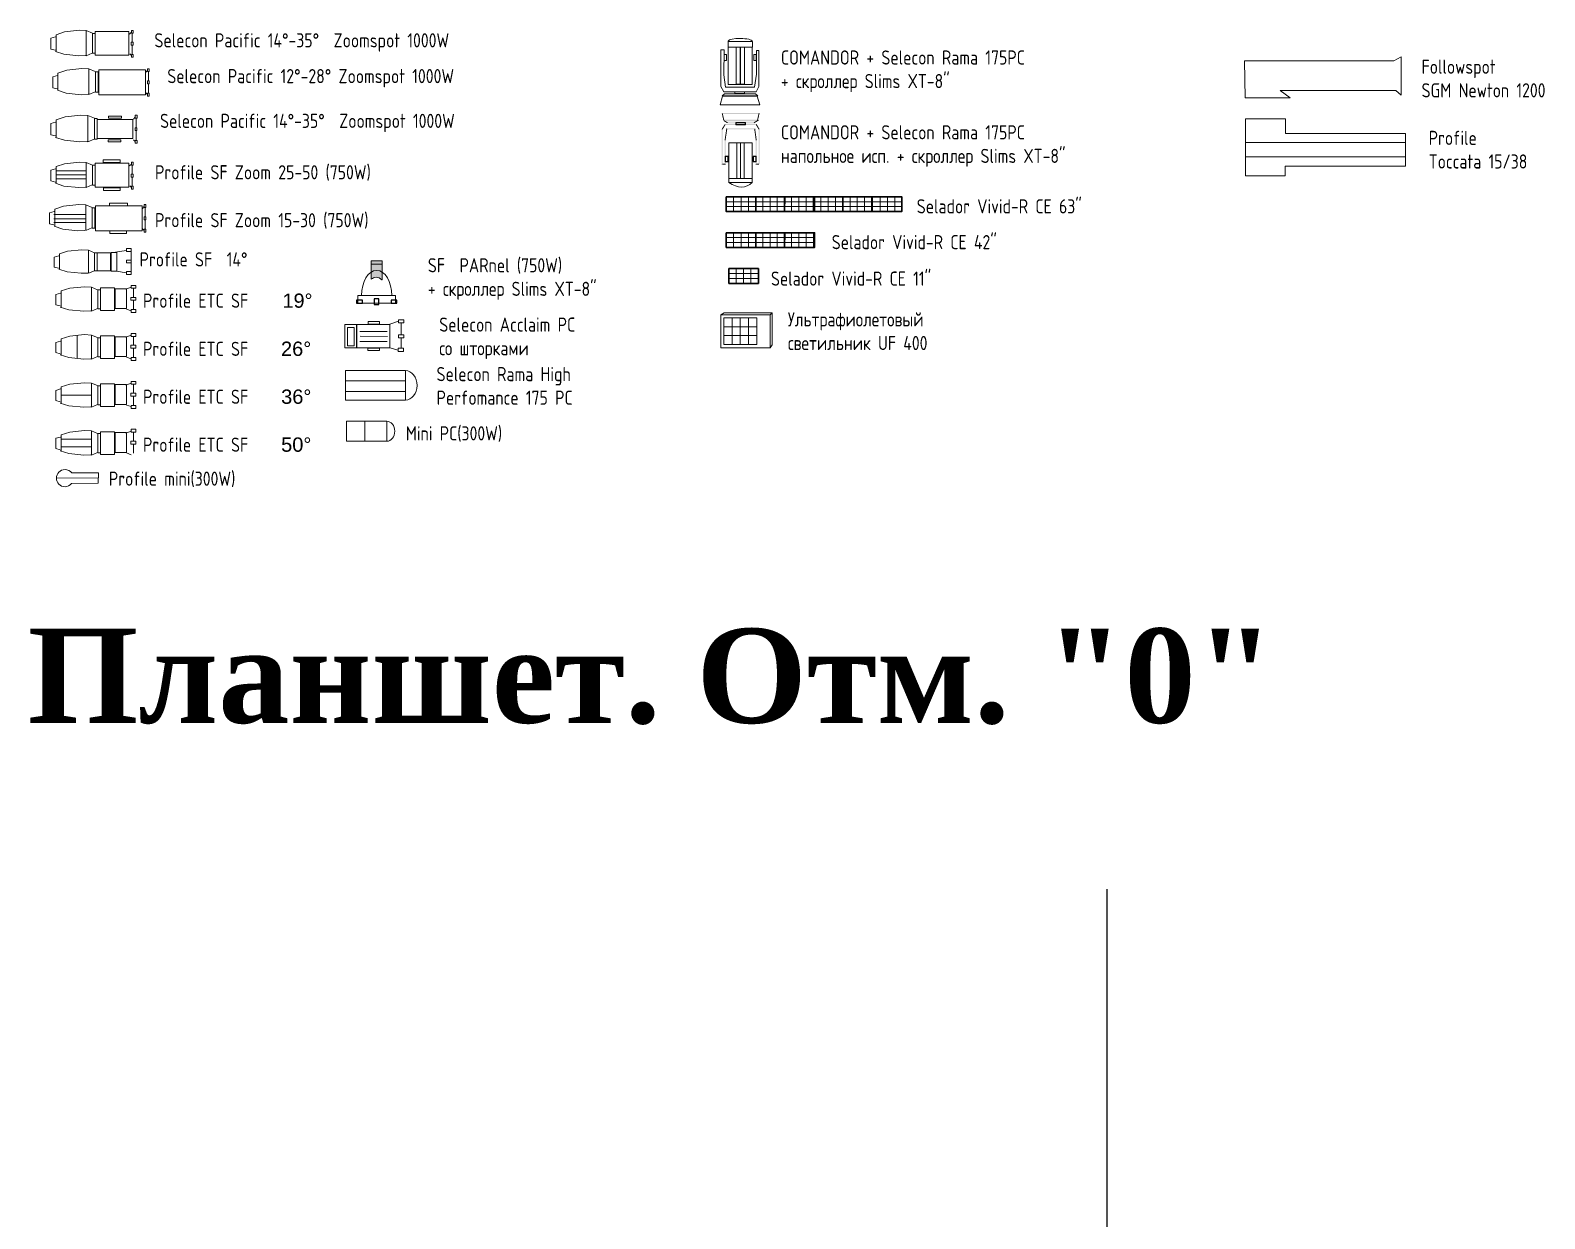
# Model space of a CAD drawing. Header units: millimetres. Extents: x -520232 to 211296, y -156633 to 78411.
# Drawn here: x -26668 to -10611, y 65814 to 78411 of the extents above; entities that cross this region are included whole.
import ezdxf

# ---------------------------------------------------------------- set-up
doc = ezdxf.new("R2010")
doc.units = ezdxf.units.MM
doc.layers.add('Моторы', color=7, linetype='Continuous')
doc.layers.add('Оси', color=7, linetype='Continuous')
doc.styles.add('Arial0', font='arial.ttf', dxfattribs={"height": 3})
doc.styles.get("Standard").update_dxf_attribs({"font": 'arial.ttf', "height": 300})
doc.styles.add('СГЕНЕРИР_СТИЛЬ_1', font='gost_2_304-81_type.ttf')

# ---------------------------------------------------------------- blocks, each defined once
blk = doc.blocks.new('COMANDOR +Selecon Rama 175PC')
at = {"color": 0, "linetype": 'Continuous', "lineweight": 18}
for points in [[(68.54, 289.74), (65.98, 289.74), (65.98, 289.14), (68.56, 289.14), (68.56, 289.74)], [(65.99, 285.17), (65.99, 289.14), (68.53, 289.14), (68.53, 285.17)], [(66.03, 289.12), (66.03, 289.14), (68.51, 289.14), (68.51, 289.12)], [(66.84, 285.19), (66.84, 289.12), (67.27, 289.12), (67.27, 285.19)], [(67.3, 285.2), (67.3, 289.14), (67.73, 289.14), (67.73, 285.2)], [(68.94, 284.38), (65.51, 284.38), (65.2, 284.97), (65.2, 288.83), (65.55, 288.84), (65.53, 286.2), (65.7, 284.89), (68.79, 284.89), (68.97, 286.25), (68.97, 288.78), (69.25, 288.78), (69.25, 284.96)], [(65.81, 287.72), (65.56, 287.72), (65.56, 288.36), (65.81, 288.36)], [(68.94, 287.72), (68.71, 287.72), (68.71, 288.36), (68.94, 288.36)], [(67.73, 284.23), (66.69, 284.23), (66.69, 284.38), (67.73, 284.38)], [(65.12, 283), (69.34, 283), (69.07, 283.93), (65.38, 283.93)], [(65.33, 283.95), (69.12, 283.95), (68.89, 284.18), (65.58, 284.18)]]:
    blk.add_lwpolyline(points, close=True, dxfattribs=at)
blk.add_lwpolyline([(66.84, 285.19), (66.84, 289.12), (66.84, 289.12)], dxfattribs=at)
blk.add_open_spline([(68.54, 289.74), (68.54, 289.9), (67.96, 290.05), (67.27, 290.05), (67.27, 290.05), (66.61, 290.05), (66.08, 289.94), (65.99, 289.77), (65.99, 289.77), (65.99, 289.75), (65.98, 289.75), (65.98, 289.74)], degree=3, knots=[0, 0, 0, 0, 0.083333, 0.083333, 0.083333, 0.083334, 0.166667, 0.166667, 0.166667, 0.166668, 1, 1, 1, 1], dxfattribs=at)

msp = doc.modelspace()

# ---------------------------------------------------------------- hatches: boundary and pattern name
for points in [[(-19326.443, 77531.625), (-19309.899, 77457.176), (-19319.826, 77455.522), (-19336.37, 77529.97)], [(-19336.37, 77362.875), (-19336.37, 77364.529), (-19304.936, 77415.816), (-19296.664, 77410.853), (-19326.443, 77359.566)], [(-18936.002, 77529.97), (-18940.966, 77525.007), (-19331.407, 77525.007), (-19331.407, 77534.934), (-18940.966, 77534.934)], [(-19319.826, 77455.522), (-19314.863, 77462.14), (-18957.51, 77462.14), (-18957.51, 77452.213), (-19314.863, 77452.213)], [(-19314.863, 77452.213), (-19318.171, 77452.213), (-19319.826, 77455.522)], [(-19311.554, 77457.176), (-19271.848, 77434.015), (-19276.811, 77425.743), (-19316.517, 77448.904)], [(-18954.201, 77448.904), (-18957.51, 77447.25), (-19314.863, 77447.25), (-19314.863, 77458.831), (-18957.51, 77458.831)], [(-19304.936, 77415.816), (-19301.627, 77417.47), (-18970.745, 77417.47), (-18970.745, 77407.544), (-19301.627, 77407.544)], [(-19304.936, 77415.816), (-19303.282, 77417.47), (-19301.627, 77417.47)], [(-19276.811, 77425.743), (-19273.502, 77434.015), (-18993.907, 77434.015), (-18993.907, 77424.088), (-19273.502, 77424.088)], [(-19273.502, 77424.088), (-19275.157, 77424.088), (-19276.811, 77425.743)], [(-19192.436, 77429.051), (-19185.818, 77434.015), (-19084.899, 77434.015), (-19084.899, 77424.088), (-19185.818, 77424.088)], [(-19192.436, 77429.051), (-19192.436, 77434.015), (-19185.818, 77434.015)], [(-19185.818, 77407.544), (-19192.436, 77412.507), (-19192.436, 77429.051), (-19180.855, 77429.051), (-19180.855, 77412.507)], [(-19185.818, 77407.544), (-19192.436, 77407.544), (-19192.436, 77412.507)], [(-19079.936, 77412.507), (-19084.899, 77407.544), (-19185.818, 77407.544), (-19185.818, 77417.47), (-19084.899, 77417.47)], [(-19084.899, 77434.015), (-19079.936, 77429.051), (-19079.936, 77412.507), (-19089.863, 77412.507), (-19089.863, 77429.051)], [(-19084.899, 77434.015), (-19079.936, 77434.015), (-19079.936, 77429.051)], [(-19079.936, 77412.507), (-19079.936, 77407.544), (-19084.899, 77407.544)], [(-18993.907, 77424.088), (-18997.216, 77434.015), (-18960.818, 77457.176), (-18954.201, 77448.904), (-18992.252, 77425.743)], [(-18970.745, 77417.47), (-18967.436, 77415.816), (-18936.002, 77364.529), (-18945.929, 77359.566), (-18975.708, 77410.853)], [(-18970.745, 77417.47), (-18969.091, 77417.47), (-18967.436, 77415.816)], [(-18957.51, 77452.213), (-18962.473, 77457.176), (-18945.929, 77531.625), (-18936.002, 77529.97), (-18952.546, 77455.522)], [(-18957.51, 77458.831), (-18940.966, 77458.831), (-18954.201, 77448.904)], [(-18952.546, 77455.522), (-18954.201, 77452.213), (-18957.51, 77452.213)], [(-18940.966, 77534.934), (-18934.348, 77534.934), (-18936.002, 77529.97)], [(-19331.407, 76987.323), (-19336.37, 76992.287), (-19336.37, 77362.875), (-19326.443, 77362.875), (-19326.443, 76992.287)], [(-19283.429, 77371.147), (-19278.466, 77364.529), (-19296.664, 77243.757), (-19306.591, 77245.412), (-19288.392, 77366.184)], [(-19306.591, 77245.412), (-19296.664, 77243.757), (-19296.664, 76992.287), (-19306.591, 76992.287), (-19306.591, 77243.757)], [(-19288.392, 77366.184), (-19288.392, 77371.147), (-19283.429, 77371.147)], [(-18982.326, 77366.184), (-18987.289, 77361.22), (-19283.429, 77361.22), (-19283.429, 77371.147), (-18987.289, 77371.147)], [(-18965.782, 77243.757), (-18975.708, 77243.757), (-18992.252, 77364.529), (-18982.326, 77366.184), (-18965.782, 77245.412)], [(-18987.289, 77371.147), (-18983.98, 77371.147), (-18982.326, 77366.184)], [(-18970.745, 76987.323), (-18975.708, 76992.287), (-18975.708, 77243.757), (-18965.782, 77243.757), (-18965.782, 76992.287)], [(-18936.002, 77364.529), (-18936.002, 77362.875), (-18936.002, 76992.287), (-18945.929, 76992.287), (-18945.929, 77362.875)], [(-19306.591, 77071.698), (-19301.627, 77076.662), (-19270.193, 77076.662), (-19270.193, 77066.735), (-19301.627, 77066.735)], [(-19306.591, 77071.698), (-19306.591, 77076.662), (-19301.627, 77076.662)], [(-19301.627, 77013.794), (-19306.591, 77018.757), (-19306.591, 77071.698), (-19296.664, 77071.698), (-19296.664, 77018.757)], [(-19270.193, 77076.662), (-19265.23, 77071.698), (-19265.23, 77018.757), (-19275.157, 77018.757), (-19275.157, 77071.698)], [(-19270.193, 77076.662), (-19265.23, 77076.662), (-19265.23, 77071.698)], [(-19007.142, 77071.698), (-19002.179, 77076.662), (-18970.745, 77076.662), (-18970.745, 77066.735), (-19002.179, 77066.735)], [(-19007.142, 77071.698), (-19007.142, 77076.662), (-19002.179, 77076.662)], [(-19002.179, 77013.794), (-19007.142, 77018.757), (-19007.142, 77071.698), (-18995.561, 77071.698), (-18995.561, 77018.757)], [(-18970.745, 77076.662), (-18965.782, 77071.698), (-18965.782, 77018.757), (-18975.708, 77018.757), (-18975.708, 77071.698)], [(-18970.745, 77076.662), (-18965.782, 77076.662), (-18965.782, 77071.698)], [(-19331.407, 76987.323), (-19336.37, 76987.323), (-19336.37, 76992.287)], [(-19296.664, 76992.287), (-19301.627, 76987.323), (-19331.407, 76987.323), (-19331.407, 76997.25), (-19301.627, 76997.25)], [(-19301.627, 77013.794), (-19306.591, 77013.794), (-19306.591, 77018.757)], [(-19265.23, 77018.757), (-19270.193, 77013.794), (-19301.627, 77013.794), (-19301.627, 77023.72), (-19270.193, 77023.72)], [(-19296.664, 76992.287), (-19296.664, 76987.323), (-19301.627, 76987.323)], [(-19265.23, 77018.757), (-19265.23, 77013.794), (-19270.193, 77013.794)], [(-19002.179, 77013.794), (-19007.142, 77013.794), (-19007.142, 77018.757)], [(-18965.782, 77018.757), (-18970.745, 77013.794), (-19002.179, 77013.794), (-19002.179, 77023.72), (-18970.745, 77023.72)], [(-18970.745, 76987.323), (-18975.708, 76987.323), (-18975.708, 76992.287)], [(-18965.782, 77018.757), (-18965.782, 77013.794), (-18970.745, 77013.794)], [(-18940.966, 76987.323), (-18970.745, 76987.323), (-18970.745, 76997.25), (-18940.966, 76997.25)]]:
    msp.add_hatch(color=256).paths.add_polyline_path(points)
h = msp.add_hatch(color=256)
edge = h.paths.add_edge_path()
edge.add_line((-23053.755, 75968.801), (-23053.755, 75771.926))
edge.add_spline(control_points=[(-23053.755, 75771.926), (-23037.211, 75785.161), (-23019.012, 75793.433), (-23000.813, 75793.433), (-23000.813, 75793.433), (-22979.306, 75793.433), (-22959.453, 75783.507), (-22941.255, 75765.308)], knot_values=[0, 0, 0, 0, 0.125, 0.125, 0.125, 0.125000001, 1, 1, 1, 1], degree=3, periodic=0)
edge.add_line((-22941.255, 75765.308), (-22937.946, 75765.308))
edge.add_line((-22937.946, 75765.308), (-22937.946, 75968.801))
edge.add_line((-22937.946, 75968.801), (-23053.755, 75968.801))

# ---------------------------------------------------------------- linework, layer by layer
at = {"linetype": 'Continuous', "lineweight": 15}
for p, q in [((-19013.76, 77217.287), (-19261.921, 77217.287)), ((-19175.892, 77217.287), (-19175.892, 76840.081)), ((-19137.841, 77217.287), (-19137.841, 76840.081)), ((-19099.789, 77217.287), (-19099.789, 76840.081)), ((-19013.76, 76840.081), (-19261.921, 76840.081)), ((-19261.921, 76797.066), (-19013.76, 76797.066)), ((-23053.755, 75968.801), (-23053.755, 75771.926)), ((-23053.755, 75968.801), (-22937.946, 75968.801)), ((-22689.784, 74646.402), (-22689.784, 74803.571)), ((-22689.784, 74646.402), (-22689.784, 74490.887)), ((-22886.659, 74161.135), (-22886.659, 74267.017)), ((-22886.659, 74161.135), (-22886.659, 74055.252))]:
    msp.add_line(p, q, dxfattribs=at)
for points in [[(-26394.012, 78364.389), (-26304.674, 78394.169), (-26147.505, 78410.713), (-26074.711, 78407.404)], [(-26394.012, 78364.389), (-26394.012, 78184.058)], [(-26011.843, 78169.169), (-26074.711, 78141.044), (-26074.711, 78407.404), (-26008.534, 78379.279)], [(-25614.784, 78371.007), (-25594.931, 78390.86)], [(-25586.659, 78379.279), (-25586.659, 78284.977)], [(-26400.63, 78341.227), (-26450.262, 78326.338), (-26450.262, 78212.183), (-26402.284, 78200.602)], [(-25586.659, 78253.544), (-25586.659, 78155.933)], [(-26402.284, 78185.713), (-26311.291, 78157.588), (-26154.122, 78139.389), (-26082.983, 78144.352)], [(-25594.931, 78142.698), (-25613.13, 78160.897)], [(-26380.777, 77932.588), (-26430.409, 77917.698), (-26430.409, 77801.889), (-26382.431, 77788.654)], [(-26374.159, 77957.404), (-26281.512, 77988.838), (-26121.034, 78005.382), (-26046.586, 78002.073)], [(-26374.159, 77957.404), (-26374.159, 77772.11)], [(-25980.409, 77757.22), (-26046.586, 77729.095), (-26046.586, 78002.073), (-25978.755, 77972.294)], [(-25446.034, 77964.022), (-25424.527, 77985.529)], [(-25416.255, 77972.294), (-25416.255, 77876.338)], [(-26380.777, 77775.419), (-26288.13, 77745.639), (-26127.652, 77727.441), (-26053.203, 77732.404)], [(-25424.527, 77730.749), (-25442.725, 77748.948)], [(-25416.255, 77843.249), (-25416.255, 77743.985)], [(-26398.975, 77437.919), (-26450.262, 77423.029), (-26450.262, 77303.911), (-26400.63, 77290.676)], [(-26392.358, 77462.735), (-26296.402, 77494.169), (-26132.615, 77512.367), (-26056.512, 77507.404)], [(-26392.358, 77462.735), (-26392.358, 77274.132)], [(-25990.336, 77257.588), (-26056.512, 77229.463), (-26056.512, 77507.404), (-25988.681, 77477.624)], [(-25575.078, 77469.352), (-25555.225, 77490.86)], [(-25545.299, 77477.624), (-25545.299, 77378.36)], [(-26398.975, 77275.786), (-26304.674, 77246.007), (-26140.887, 77227.808), (-26064.784, 77232.772)], [(-25555.225, 77231.117), (-25573.424, 77249.316)], [(-25545.299, 77346.926), (-25545.299, 77244.352)], [(-19013.76, 77217.287), (-19013.76, 76797.066), (-19261.921, 76797.066), (-19261.921, 77217.287)], [(-26400.63, 76943.249), (-26450.262, 76928.36), (-26450.262, 76814.205), (-26402.284, 76802.624)], [(-26394.012, 76966.411), (-26304.674, 76996.191), (-26147.505, 77012.735), (-26074.711, 77009.426)], [(-26394.012, 76966.411), (-26394.012, 76786.08)], [(-26394.012, 76920.088), (-26074.711, 76920.088), (-26074.711, 76920.088)], [(-26011.843, 76771.191), (-26074.711, 76743.066), (-26074.711, 77009.426), (-26008.534, 76981.301)], [(-25614.784, 76973.029), (-25594.931, 76992.882)], [(-25586.659, 76981.301), (-25586.659, 76886.999)], [(-26402.284, 76789.389), (-26311.291, 76759.61), (-26154.122, 76743.066), (-26082.983, 76746.374)], [(-26394.012, 76877.073), (-26074.711, 76877.073), (-26074.711, 76877.073)], [(-26394.012, 76837.367), (-26074.711, 76837.367), (-26074.711, 76837.367)], [(-25594.931, 76744.72), (-25613.13, 76762.919)], [(-25586.659, 76855.566), (-25586.659, 76757.955)], [(-26413.865, 76491.595), (-26465.152, 76476.705), (-26465.152, 76360.897), (-26417.174, 76347.661)], [(-26418.828, 76456.852), (-26079.674, 76456.852), (-26079.674, 76456.852)], [(-26407.247, 76516.411), (-26314.6, 76546.191), (-26154.122, 76564.389), (-26079.674, 76559.426)], [(-26407.247, 76516.411), (-26407.247, 76331.117)], [(-26015.152, 76316.227), (-26079.674, 76288.102), (-26079.674, 76559.426), (-26013.497, 76531.301)], [(-25479.122, 76523.029), (-25459.269, 76542.882)], [(-25449.343, 76531.301), (-25449.343, 76433.691)], [(-26418.828, 76412.183), (-26079.674, 76412.183), (-26079.674, 76412.183)], [(-26418.828, 76372.477), (-26079.674, 76372.477), (-26079.674, 76372.477)], [(-26415.519, 76334.426), (-26322.872, 76302.992), (-26162.394, 76286.448), (-26087.946, 76289.757)], [(-25459.269, 76289.757), (-25477.468, 76307.955)], [(-25449.343, 76402.257), (-25449.343, 76302.992)], [(-26365.887, 76018.433), (-26413.865, 76005.198), (-26413.865, 75900.97), (-26367.541, 75889.389)], [(-26359.269, 76039.941), (-26271.586, 76068.066), (-26121.034, 76082.955), (-26051.549, 76079.647)], [(-26359.269, 76039.941), (-26359.269, 75874.499)], [(-25988.681, 75861.264), (-26051.549, 75834.794), (-26051.549, 76079.647), (-25987.027, 76053.176)], [(-25765.336, 76059.794), (-25652.836, 76077.992)], [(-25599.894, 76066.411), (-25599.894, 75975.419)], [(-22941.255, 75765.308), (-22937.946, 75765.308), (-22937.946, 75968.801)], [(-26365.887, 75877.808), (-26278.203, 75849.683), (-26127.652, 75834.794), (-26058.166, 75838.102)], [(-25652.836, 75839.757), (-25753.755, 75856.301)], [(-25599.894, 75945.639), (-25599.894, 75852.992)], [(-23053.755, 75930.749), (-22937.946, 75930.749), (-22937.946, 75930.749)], [(-26341.071, 75647.845), (-26250.078, 75675.97), (-26092.909, 75692.514), (-26020.115, 75687.551)], [(-26341.071, 75647.845), (-26341.071, 75475.786)], [(-25955.593, 75460.897), (-26020.115, 75434.426), (-26020.115, 75687.551), (-25953.938, 75661.08)], [(-25654.49, 75667.698), (-25599.894, 75687.551)], [(-25573.424, 75675.97), (-25573.424, 75580.014)], [(-26347.688, 75624.683), (-26397.321, 75611.448), (-26397.321, 75502.257), (-26349.343, 75490.676)], [(-26349.343, 75477.441), (-26258.35, 75449.316), (-26099.527, 75432.772), (-26026.733, 75436.08)], [(-25573.424, 75548.58), (-25573.424, 75450.97)], [(-25599.894, 75437.735), (-25647.872, 75455.933)], [(-19346.917, 75394.484), (-19312.174, 75415.991), (-18800.961, 75415.991), (-18824.123, 75394.484)], [(-18800.961, 75415.991), (-18800.961, 75078.491), (-18824.123, 75043.749)], [(-26341.071, 75139.941), (-26250.078, 75168.066), (-26092.909, 75184.61), (-26020.115, 75179.647)], [(-25955.593, 74952.992), (-26020.115, 74924.867), (-26020.115, 75179.647), (-25953.938, 75153.176)], [(-25654.49, 75159.794), (-25599.894, 75177.992)], [(-25573.424, 75166.411), (-25573.424, 75072.11)], [(-23172.872, 75219.352), (-22883.35, 75217.698), (-22883.35, 75217.698)], [(-23171.218, 75168.066), (-22881.696, 75166.411), (-22881.696, 75166.411)], [(-26347.688, 75116.779), (-26397.321, 75101.889), (-26397.321, 74994.352), (-26349.343, 74982.772)], [(-26341.071, 75139.941), (-26341.071, 74966.227)], [(-25573.424, 75040.676), (-25573.424, 74943.066)], [(-23172.872, 75113.47), (-22885.005, 75111.816), (-22885.005, 75111.816)], [(-26349.343, 74969.536), (-26258.35, 74941.411), (-26099.527, 74924.867), (-26026.733, 74928.176)], [(-25599.894, 74929.83), (-25647.872, 74946.374)], [(-26341.071, 74632.036), (-26250.078, 74660.161), (-26092.909, 74675.051), (-26020.115, 74671.742)], [(-25955.593, 74445.088), (-26020.115, 74416.963), (-26020.115, 74671.742), (-25953.938, 74645.272)], [(-25654.49, 74650.235), (-25599.894, 74670.088)], [(-26347.688, 74608.874), (-26397.321, 74593.985), (-26397.321, 74486.448), (-26349.343, 74473.213)], [(-26341.071, 74632.036), (-26341.071, 74458.323)], [(-25573.424, 74658.507), (-25573.424, 74564.205)], [(-25573.424, 74532.772), (-25573.424, 74435.161)], [(-26349.343, 74459.977), (-26258.35, 74431.852), (-26099.527, 74416.963), (-26026.733, 74420.272)], [(-25599.894, 74421.926), (-25647.872, 74438.47)], [(-26347.688, 74099.316), (-26397.321, 74086.08), (-26397.321, 73976.889), (-26349.343, 73965.308)], [(-26341.071, 74122.477), (-26250.078, 74150.602), (-26092.909, 74167.147), (-26020.115, 74163.838)], [(-26341.071, 74122.477), (-26341.071, 73950.419)], [(-25955.593, 73935.529), (-26020.115, 73909.058), (-26020.115, 74163.838), (-25953.938, 74135.713)], [(-25654.49, 74142.33), (-25599.894, 74162.183)], [(-25573.424, 74150.602), (-25573.424, 74054.647)], [(-25573.424, 74024.867), (-25573.424, 73927.257)], [(-26349.343, 73952.073), (-26258.35, 73923.948), (-26099.527, 73907.404), (-26026.733, 73912.367)], [(-25599.894, 73912.367), (-25647.872, 73930.566)], [(-26228.571, 73718.801), (-26228.571, 73718.801), (-25945.666, 73718.801), (-25947.321, 73611.264), (-26230.225, 73606.301), (-26230.225, 73606.301)]]:
    msp.add_lwpolyline(points, dxfattribs=at)
for points in [[(-26006.88, 78377.624), (-25980.409, 78377.624), (-25980.409, 78167.514), (-26006.88, 78167.514), (-26006.88, 78169.169), (-26006.88, 78349.499)], [(-25978.755, 78399.132), (-25623.056, 78399.132), (-25623.056, 78146.007), (-25978.755, 78146.007)], [(-25594.931, 78409.058), (-25576.733, 78409.058), (-25576.733, 78379.279), (-25594.931, 78379.279)], [(-25596.586, 78284.977), (-25578.387, 78284.977), (-25578.387, 78253.544), (-25596.586, 78253.544)], [(-25594.931, 78155.933), (-25576.733, 78155.933), (-25576.733, 78124.499), (-25594.931, 78124.499)], [(-13788.201, 77693.38), (-13310.076, 77693.38), (-13415.958, 77772.792), (-12188.385, 77772.792), (-12133.789, 77721.505), (-12133.789, 78128.49), (-12209.892, 78087.13), (-13793.164, 78088.785)], [(-25977.1, 77970.639), (-25948.975, 77970.639), (-25948.975, 77755.566), (-25977.1, 77755.566), (-25977.1, 77757.22), (-25977.1, 77942.514)], [(-25942.358, 77990.492), (-25447.688, 77990.492), (-25447.688, 77727.441), (-25942.358, 77727.441)], [(-25426.181, 77876.338), (-25407.983, 77876.338), (-25407.983, 77843.249), (-25426.181, 77843.249)], [(-25424.527, 78003.727), (-25406.328, 78003.727), (-25406.328, 77972.294), (-25424.527, 77972.294)], [(-25424.527, 77743.985), (-25406.328, 77743.985), (-25406.328, 77712.551), (-25424.527, 77712.551)], [(-25987.027, 77475.97), (-25957.247, 77475.97), (-25957.247, 77255.933), (-25987.027, 77255.933), (-25987.027, 77257.588), (-25987.027, 77447.845)], [(-25960.556, 77464.389), (-25581.696, 77464.389), (-25581.696, 77264.205), (-25960.556, 77264.205)], [(-25838.13, 77499.132), (-25702.468, 77499.132), (-25702.468, 77477.624), (-25838.13, 77477.624)], [(-25555.225, 77510.713), (-25535.372, 77510.713), (-25535.372, 77477.624), (-25555.225, 77477.624)], [(-13784.892, 77471.282), (-13784.892, 76867.422), (-13363.017, 76867.422), (-13363.017, 76969.996), (-12085.811, 76969.996), (-12085.811, 77317.422), (-13358.054, 77317.422), (-13358.054, 77471.282)], [(-25843.093, 77249.316), (-25707.431, 77249.316), (-25707.431, 77227.808), (-25843.093, 77227.808)], [(-25555.225, 77378.36), (-25537.027, 77378.36), (-25537.027, 77346.926), (-25555.225, 77346.926)], [(-25555.225, 77244.352), (-25535.372, 77244.352), (-25535.372, 77212.919), (-25555.225, 77212.919)], [(-26006.88, 76979.647), (-25980.409, 76979.647), (-25980.409, 76769.536), (-26006.88, 76769.536), (-26006.88, 76771.191), (-26006.88, 76951.522)], [(-25978.755, 77001.154), (-25623.056, 77001.154), (-25623.056, 76749.683), (-25978.755, 76749.683)], [(-25894.38, 77037.551), (-25715.703, 77037.551), (-25715.703, 77009.426), (-25894.38, 77009.426)], [(-25594.931, 77012.735), (-25576.733, 77012.735), (-25576.733, 76981.301), (-25594.931, 76981.301)], [(-25596.586, 76886.999), (-25578.387, 76886.999), (-25578.387, 76855.566), (-25596.586, 76855.566)], [(-25594.931, 76757.955), (-25576.733, 76757.955), (-25576.733, 76728.176), (-25594.931, 76728.176)], [(-25892.725, 76741.411), (-25714.049, 76741.411), (-25714.049, 76713.286), (-25892.725, 76713.286)], [(-26011.843, 76529.647), (-25983.718, 76529.647), (-25983.718, 76312.919), (-26011.843, 76312.919), (-26011.843, 76316.227), (-26011.843, 76501.522)], [(-25977.1, 76549.499), (-25482.431, 76549.499), (-25482.431, 76286.448), (-25977.1, 76286.448)], [(-25828.203, 76549.499), (-25637.946, 76549.499), (-25637.946, 76579.279), (-25828.203, 76579.279)], [(-25460.924, 76433.691), (-25441.071, 76433.691), (-25441.071, 76402.257), (-25460.924, 76402.257)], [(-25459.269, 76562.735), (-25441.071, 76562.735), (-25441.071, 76531.301), (-25459.269, 76531.301)], [(-25824.894, 76286.448), (-25647.872, 76286.448), (-25647.872, 76258.323), (-25824.894, 76258.323)], [(-25459.269, 76302.992), (-25441.071, 76302.992), (-25441.071, 76271.558), (-25459.269, 76271.558)], [(-25985.372, 76051.522), (-25958.902, 76051.522), (-25958.902, 75859.61), (-25985.372, 75859.61), (-25985.372, 75861.264), (-25985.372, 76026.705)], [(-25957.247, 76053.176), (-25816.622, 76053.176), (-25816.622, 75859.61), (-25957.247, 75859.61)], [(-25810.005, 76054.83), (-25750.446, 76054.83), (-25750.446, 75857.955), (-25810.005, 75857.955)], [(-25649.527, 75975.419), (-25599.894, 75975.419), (-25599.894, 75945.639), (-25649.527, 75945.639)], [(-25647.872, 76096.191), (-25598.24, 76096.191), (-25598.24, 76066.411), (-25647.872, 76066.411)], [(-25647.872, 75852.992), (-25598.24, 75852.992), (-25598.24, 75823.213), (-25647.872, 75823.213)], [(-25952.284, 75659.426), (-25924.159, 75659.426), (-25924.159, 75459.242), (-25952.284, 75459.242), (-25952.284, 75460.897), (-25952.284, 75632.955)], [(-25922.505, 75679.279), (-25773.608, 75679.279), (-25773.608, 75439.389), (-25922.505, 75439.389)], [(-25768.644, 75671.007), (-25646.218, 75671.007), (-25646.218, 75462.551), (-25768.644, 75462.551)], [(-25599.894, 75705.749), (-25548.608, 75705.749), (-25548.608, 75675.97), (-25599.894, 75675.97)], [(-25601.549, 75580.014), (-25550.262, 75580.014), (-25550.262, 75548.58), (-25601.549, 75548.58)], [(-23209.269, 75551.889), (-23209.269, 75517.147), (-23146.402, 75517.147), (-23146.402, 75551.889)], [(-23196.034, 75598.213), (-23196.034, 75518.801), (-22797.321, 75518.801), (-22797.321, 75598.213)], [(-23022.321, 75565.124), (-23022.321, 75505.566), (-22972.688, 75505.566), (-22972.688, 75565.124)], [(-22841.99, 75551.889), (-22841.99, 75517.147), (-22780.777, 75517.147), (-22780.777, 75551.889)], [(-25599.894, 75450.97), (-25548.608, 75450.97), (-25548.608, 75419.536), (-25599.894, 75419.536)], [(-23086.843, 75323.58), (-22964.416, 75323.58), (-22964.416, 75295.455), (-23086.843, 75295.455)], [(-22855.225, 75295.455), (-22855.225, 75045.639), (-22767.541, 75019.169), (-22767.541, 75040.676), (-22736.108, 75040.676), (-22736.108, 75149.867), (-22764.233, 75149.867), (-22764.233, 75182.955), (-22736.108, 75182.955), (-22736.108, 75308.691), (-22764.233, 75308.691), (-22764.233, 75326.889)], [(-22764.233, 75341.779), (-22707.983, 75341.779), (-22707.983, 75308.691), (-22764.233, 75308.691)], [(-19346.917, 75394.484), (-18824.123, 75394.484), (-18824.123, 75043.749), (-19346.917, 75043.749)], [(-19315.483, 75361.396), (-19227.799, 75361.396), (-19227.799, 75267.094), (-19315.483, 75267.094)], [(-19227.799, 75361.396), (-19141.77, 75361.396), (-19141.77, 75267.094), (-19227.799, 75267.094)], [(-19141.77, 75361.396), (-19054.086, 75361.396), (-19054.086, 75267.094), (-19141.77, 75267.094)], [(-19054.086, 75361.396), (-18966.402, 75361.396), (-18966.402, 75267.094), (-19054.086, 75267.094)], [(-25952.284, 75151.522), (-25924.159, 75151.522), (-25924.159, 74949.683), (-25952.284, 74949.683), (-25952.284, 74952.992), (-25952.284, 75125.051)], [(-25922.505, 75171.374), (-25773.608, 75171.374), (-25773.608, 74931.485), (-25922.505, 74931.485)], [(-25768.644, 75163.102), (-25646.218, 75163.102), (-25646.218, 74952.992), (-25768.644, 74952.992)], [(-25599.894, 75197.845), (-25548.608, 75197.845), (-25548.608, 75166.411), (-25599.894, 75166.411)], [(-23333.35, 75293.801), (-23209.269, 75293.801), (-23209.269, 75043.985), (-23333.35, 75043.985)], [(-23305.225, 75260.713), (-23234.086, 75260.713), (-23234.086, 75067.147), (-23305.225, 75067.147)], [(-23205.961, 75293.801), (-22855.225, 75293.801), (-22855.225, 75045.639), (-22851.916, 75045.639), (-22851.916, 75043.985), (-23205.961, 75043.985)], [(-22764.233, 75182.955), (-22707.983, 75182.955), (-22707.983, 75149.867), (-22764.233, 75149.867)], [(-19315.483, 75267.094), (-19227.799, 75267.094), (-19227.799, 75174.447), (-19315.483, 75174.447)], [(-19315.483, 75174.447), (-19227.799, 75174.447), (-19227.799, 75080.146), (-19315.483, 75080.146)], [(-19227.799, 75267.094), (-19141.77, 75267.094), (-19141.77, 75174.447), (-19227.799, 75174.447)], [(-19227.799, 75174.447), (-19141.77, 75174.447), (-19141.77, 75080.146), (-19227.799, 75080.146)], [(-19141.77, 75267.094), (-19054.086, 75267.094), (-19054.086, 75174.447), (-19141.77, 75174.447)], [(-19141.77, 75174.447), (-19054.086, 75174.447), (-19054.086, 75080.146), (-19141.77, 75080.146)], [(-19054.086, 75267.094), (-18966.402, 75267.094), (-18966.402, 75174.447), (-19054.086, 75174.447)], [(-19054.086, 75174.447), (-18966.402, 75174.447), (-18966.402, 75080.146), (-19054.086, 75080.146)], [(-25601.549, 75072.11), (-25550.262, 75072.11), (-25550.262, 75040.676), (-25601.549, 75040.676)], [(-23088.497, 75042.33), (-22966.071, 75042.33), (-22966.071, 75015.86), (-23088.497, 75015.86)], [(-22767.541, 75040.676), (-22711.291, 75040.676), (-22711.291, 75007.588), (-22767.541, 75007.588)], [(-25599.894, 74943.066), (-25548.608, 74943.066), (-25548.608, 74911.632), (-25599.894, 74911.632)], [(-25922.505, 74663.47), (-25773.608, 74663.47), (-25773.608, 74421.926), (-25922.505, 74421.926)], [(-25599.894, 74689.941), (-25548.608, 74689.941), (-25548.608, 74658.507), (-25599.894, 74658.507)], [(-23325.078, 74803.571), (-22689.784, 74803.571), (-22689.784, 74490.887), (-23325.078, 74490.887)], [(-25952.284, 74643.617), (-25924.159, 74643.617), (-25924.159, 74441.779), (-25952.284, 74441.779), (-25952.284, 74445.088), (-25952.284, 74617.147)], [(-25768.644, 74655.198), (-25646.218, 74655.198), (-25646.218, 74445.088), (-25768.644, 74445.088)], [(-25601.549, 74564.205), (-25550.262, 74564.205), (-25550.262, 74532.772), (-25601.549, 74532.772)], [(-25599.894, 74435.161), (-25548.608, 74435.161), (-25548.608, 74403.727), (-25599.894, 74403.727)], [(-25599.894, 74182.036), (-25548.608, 74182.036), (-25548.608, 74150.602), (-25599.894, 74150.602)], [(-23316.806, 74267.017), (-22886.659, 74267.017), (-22886.659, 74055.252), (-23316.806, 74055.252)], [(-25952.284, 74135.713), (-25924.159, 74135.713), (-25924.159, 73933.874), (-25952.284, 73933.874), (-25952.284, 73935.529), (-25952.284, 74109.242)], [(-25922.505, 74155.566), (-25773.608, 74155.566), (-25773.608, 73914.022), (-25922.505, 73914.022)], [(-25768.644, 74147.294), (-25646.218, 74147.294), (-25646.218, 73937.183), (-25768.644, 73937.183)], [(-25601.549, 74054.647), (-25550.262, 74054.647), (-25550.262, 74024.867), (-25601.549, 74024.867)]]:
    msp.add_lwpolyline(points, close=True, dxfattribs=at)
at = {"linetype": 'Continuous', "lineweight": -2}
for points in [[(-19185.818, 77429.051), (-19185.818, 77412.507), (-19084.899, 77412.507), (-19084.899, 77429.051)], [(-19301.627, 77071.698), (-19301.627, 77018.757), (-19270.193, 77018.757), (-19270.193, 77071.698)], [(-19002.179, 77071.698), (-19002.179, 77018.757), (-18970.745, 77018.757), (-18970.745, 77071.698)], [(-23209.269, 75551.889), (-23209.269, 75517.147), (-23146.402, 75517.147), (-23146.402, 75551.889)], [(-23022.321, 75565.124), (-23022.321, 75505.566), (-22972.688, 75505.566), (-22972.688, 75565.124)], [(-22841.99, 75551.889), (-22841.99, 75517.147), (-22780.777, 75517.147), (-22780.777, 75551.889)]]:
    msp.add_lwpolyline(points, close=True, dxfattribs=at)
at = {"linetype": 'Continuous', "lineweight": 5}
for points in [[(-13781.583, 77219.812), (-12082.502, 77221.466), (-12082.502, 77221.466)], [(-13784.892, 77069.26), (-12085.811, 77070.915), (-12085.811, 77070.915)], [(-26172.321, 75176.338), (-26172.321, 74931.485), (-26172.321, 74931.485)], [(-23325.078, 74694.38), (-22689.784, 74694.38), (-22689.784, 74694.38)], [(-26341.071, 74544.352), (-26020.115, 74544.352), (-26020.115, 74544.352)], [(-23325.078, 74583.534), (-22689.784, 74583.534), (-22689.784, 74583.534)], [(-23119.931, 74267.017), (-23119.931, 74055.252), (-23119.931, 74055.252)], [(-26341.071, 74076.154), (-26020.115, 74076.154), (-26020.115, 74076.154)], [(-26341.071, 73995.088), (-26020.115, 73995.088), (-26020.115, 73995.088)], [(-25947.321, 73665.86), (-26390.703, 73664.205), (-26390.703, 73664.205)]]:
    msp.add_lwpolyline(points, dxfattribs=at)
for points in [[(-19289.012, 76645.455), (-19211.255, 76645.455), (-19211.255, 76594.169), (-19289.012, 76594.169)], [(-19289.012, 76594.169), (-19211.255, 76594.169), (-19211.255, 76542.882), (-19289.012, 76542.882)], [(-19211.255, 76645.455), (-19131.843, 76645.455), (-19131.843, 76594.169), (-19211.255, 76594.169)], [(-19211.255, 76594.169), (-19131.843, 76594.169), (-19131.843, 76542.882), (-19211.255, 76542.882)], [(-19131.843, 76645.455), (-19054.086, 76645.455), (-19054.086, 76594.169), (-19131.843, 76594.169)], [(-19131.843, 76594.169), (-19054.086, 76594.169), (-19054.086, 76542.882), (-19131.843, 76542.882)], [(-19054.086, 76645.455), (-18976.329, 76645.455), (-18976.329, 76594.169), (-19054.086, 76594.169)], [(-19054.086, 76594.169), (-18976.329, 76594.169), (-18976.329, 76542.882), (-19054.086, 76542.882)], [(-18976.329, 76645.455), (-18900.226, 76645.455), (-18900.226, 76594.169), (-18976.329, 76594.169)], [(-18976.329, 76594.169), (-18900.226, 76594.169), (-18900.226, 76542.882), (-18976.329, 76542.882)], [(-18900.226, 76645.455), (-18824.123, 76645.455), (-18824.123, 76594.169), (-18900.226, 76594.169)], [(-18900.226, 76594.169), (-18824.123, 76594.169), (-18824.123, 76542.882), (-18900.226, 76542.882)], [(-18824.123, 76645.455), (-18748.02, 76645.455), (-18748.02, 76594.169), (-18824.123, 76594.169)], [(-18824.123, 76594.169), (-18748.02, 76594.169), (-18748.02, 76542.882), (-18824.123, 76542.882)], [(-18748.02, 76645.455), (-18670.262, 76645.455), (-18670.262, 76594.169), (-18748.02, 76594.169)], [(-18748.02, 76594.169), (-18670.262, 76594.169), (-18670.262, 76542.882), (-18748.02, 76542.882)], [(-18675.226, 76645.455), (-18597.468, 76645.455), (-18597.468, 76594.169), (-18675.226, 76594.169)], [(-18675.226, 76594.169), (-18597.468, 76594.169), (-18597.468, 76542.882), (-18675.226, 76542.882)], [(-18597.468, 76645.455), (-18518.057, 76645.455), (-18518.057, 76594.169), (-18597.468, 76594.169)], [(-18597.468, 76594.169), (-18518.057, 76594.169), (-18518.057, 76542.882), (-18597.468, 76542.882)], [(-18518.057, 76645.455), (-18440.299, 76645.455), (-18440.299, 76594.169), (-18518.057, 76594.169)], [(-18518.057, 76594.169), (-18440.299, 76594.169), (-18440.299, 76542.882), (-18518.057, 76542.882)], [(-18440.299, 76645.455), (-18362.542, 76645.455), (-18362.542, 76594.169), (-18440.299, 76594.169)], [(-18440.299, 76594.169), (-18362.542, 76594.169), (-18362.542, 76542.882), (-18440.299, 76542.882)], [(-18364.196, 76645.455), (-18286.439, 76645.455), (-18286.439, 76594.169), (-18364.196, 76594.169)], [(-18364.196, 76594.169), (-18286.439, 76594.169), (-18286.439, 76542.882), (-18364.196, 76542.882)], [(-18286.439, 76645.455), (-18208.682, 76645.455), (-18208.682, 76594.169), (-18286.439, 76594.169)], [(-18286.439, 76594.169), (-18208.682, 76594.169), (-18208.682, 76542.882), (-18286.439, 76542.882)], [(-18208.682, 76645.455), (-18130.924, 76645.455), (-18130.924, 76594.169), (-18208.682, 76594.169)], [(-18208.682, 76594.169), (-18130.924, 76594.169), (-18130.924, 76542.882), (-18208.682, 76542.882)], [(-18130.924, 76645.455), (-18051.512, 76645.455), (-18051.512, 76594.169), (-18130.924, 76594.169)], [(-18130.924, 76594.169), (-18051.512, 76594.169), (-18051.512, 76542.882), (-18130.924, 76542.882)], [(-18051.512, 76645.455), (-17975.409, 76645.455), (-17975.409, 76594.169), (-18051.512, 76594.169)], [(-18051.512, 76594.169), (-17975.409, 76594.169), (-17975.409, 76542.882), (-18051.512, 76542.882)], [(-17975.409, 76645.455), (-17899.307, 76645.455), (-17899.307, 76594.169), (-17975.409, 76594.169)], [(-17975.409, 76594.169), (-17899.307, 76594.169), (-17899.307, 76542.882), (-17975.409, 76542.882)], [(-17899.307, 76645.455), (-17823.204, 76645.455), (-17823.204, 76594.169), (-17899.307, 76594.169)], [(-17899.307, 76594.169), (-17823.204, 76594.169), (-17823.204, 76542.882), (-17899.307, 76542.882)], [(-17823.204, 76645.455), (-17747.101, 76645.455), (-17747.101, 76594.169), (-17823.204, 76594.169)], [(-17823.204, 76594.169), (-17747.101, 76594.169), (-17747.101, 76542.882), (-17823.204, 76542.882)], [(-17737.174, 76645.455), (-17657.762, 76645.455), (-17657.762, 76594.169), (-17737.174, 76594.169)], [(-17737.174, 76594.169), (-17657.762, 76594.169), (-17657.762, 76542.882), (-17737.174, 76542.882)], [(-17657.762, 76645.455), (-17580.005, 76645.455), (-17580.005, 76594.169), (-17657.762, 76594.169)], [(-17657.762, 76594.169), (-17580.005, 76594.169), (-17580.005, 76542.882), (-17657.762, 76542.882)], [(-17580.005, 76645.455), (-17502.248, 76645.455), (-17502.248, 76594.169), (-17580.005, 76594.169)], [(-17580.005, 76594.169), (-17502.248, 76594.169), (-17502.248, 76542.882), (-17580.005, 76542.882)], [(-17502.248, 76645.455), (-17424.49, 76645.455), (-17424.49, 76594.169), (-17502.248, 76594.169)], [(-17502.248, 76594.169), (-17424.49, 76594.169), (-17424.49, 76542.882), (-17502.248, 76542.882)], [(-19289.012, 76542.882), (-19211.255, 76542.882), (-19211.255, 76489.941), (-19289.012, 76489.941)], [(-19211.255, 76542.882), (-19131.843, 76542.882), (-19131.843, 76489.941), (-19211.255, 76489.941)], [(-19131.843, 76542.882), (-19054.086, 76542.882), (-19054.086, 76489.941), (-19131.843, 76489.941)], [(-19054.086, 76542.882), (-18976.329, 76542.882), (-18976.329, 76489.941), (-19054.086, 76489.941)], [(-18976.329, 76542.882), (-18900.226, 76542.882), (-18900.226, 76489.941), (-18976.329, 76489.941)], [(-18900.226, 76542.882), (-18824.123, 76542.882), (-18824.123, 76489.941), (-18900.226, 76489.941)], [(-18824.123, 76542.882), (-18748.02, 76542.882), (-18748.02, 76489.941), (-18824.123, 76489.941)], [(-18748.02, 76542.882), (-18670.262, 76542.882), (-18670.262, 76489.941), (-18748.02, 76489.941)], [(-18675.226, 76542.882), (-18597.468, 76542.882), (-18597.468, 76489.941), (-18675.226, 76489.941)], [(-18597.468, 76542.882), (-18518.057, 76542.882), (-18518.057, 76489.941), (-18597.468, 76489.941)], [(-18518.057, 76542.882), (-18440.299, 76542.882), (-18440.299, 76489.941), (-18518.057, 76489.941)], [(-18440.299, 76542.882), (-18362.542, 76542.882), (-18362.542, 76489.941), (-18440.299, 76489.941)], [(-18364.196, 76542.882), (-18286.439, 76542.882), (-18286.439, 76489.941), (-18364.196, 76489.941)], [(-18286.439, 76542.882), (-18208.682, 76542.882), (-18208.682, 76489.941), (-18286.439, 76489.941)], [(-18208.682, 76542.882), (-18130.924, 76542.882), (-18130.924, 76489.941), (-18208.682, 76489.941)], [(-18130.924, 76542.882), (-18051.512, 76542.882), (-18051.512, 76489.941), (-18130.924, 76489.941)], [(-18051.512, 76542.882), (-17975.409, 76542.882), (-17975.409, 76489.941), (-18051.512, 76489.941)], [(-17975.409, 76542.882), (-17899.307, 76542.882), (-17899.307, 76489.941), (-17975.409, 76489.941)], [(-17899.307, 76542.882), (-17823.204, 76542.882), (-17823.204, 76489.941), (-17899.307, 76489.941)], [(-17823.204, 76542.882), (-17747.101, 76542.882), (-17747.101, 76489.941), (-17823.204, 76489.941)], [(-17737.174, 76542.882), (-17657.762, 76542.882), (-17657.762, 76489.941), (-17737.174, 76489.941)], [(-17657.762, 76542.882), (-17580.005, 76542.882), (-17580.005, 76489.941), (-17657.762, 76489.941)], [(-17580.005, 76542.882), (-17502.248, 76542.882), (-17502.248, 76489.941), (-17580.005, 76489.941)], [(-17502.248, 76542.882), (-17424.49, 76542.882), (-17424.49, 76489.941), (-17502.248, 76489.941)], [(-19289.012, 76264.941), (-19211.255, 76264.941), (-19211.255, 76213.654), (-19289.012, 76213.654)], [(-19289.012, 76213.654), (-19211.255, 76213.654), (-19211.255, 76160.713), (-19289.012, 76160.713)], [(-19289.012, 76160.713), (-19211.255, 76160.713), (-19211.255, 76109.426), (-19289.012, 76109.426)], [(-19211.255, 76264.941), (-19131.843, 76264.941), (-19131.843, 76213.654), (-19211.255, 76213.654)], [(-19211.255, 76213.654), (-19131.843, 76213.654), (-19131.843, 76160.713), (-19211.255, 76160.713)], [(-19211.255, 76160.713), (-19131.843, 76160.713), (-19131.843, 76109.426), (-19211.255, 76109.426)], [(-19131.843, 76264.941), (-19054.086, 76264.941), (-19054.086, 76213.654), (-19131.843, 76213.654)], [(-19131.843, 76213.654), (-19054.086, 76213.654), (-19054.086, 76160.713), (-19131.843, 76160.713)], [(-19131.843, 76160.713), (-19054.086, 76160.713), (-19054.086, 76109.426), (-19131.843, 76109.426)], [(-19054.086, 76264.941), (-18976.329, 76264.941), (-18976.329, 76213.654), (-19054.086, 76213.654)], [(-19054.086, 76213.654), (-18976.329, 76213.654), (-18976.329, 76160.713), (-19054.086, 76160.713)], [(-19054.086, 76160.713), (-18976.329, 76160.713), (-18976.329, 76109.426), (-19054.086, 76109.426)], [(-18976.329, 76264.941), (-18900.226, 76264.941), (-18900.226, 76213.654), (-18976.329, 76213.654)], [(-18976.329, 76213.654), (-18900.226, 76213.654), (-18900.226, 76160.713), (-18976.329, 76160.713)], [(-18976.329, 76160.713), (-18900.226, 76160.713), (-18900.226, 76109.426), (-18976.329, 76109.426)], [(-18900.226, 76264.941), (-18824.123, 76264.941), (-18824.123, 76213.654), (-18900.226, 76213.654)], [(-18900.226, 76213.654), (-18824.123, 76213.654), (-18824.123, 76160.713), (-18900.226, 76160.713)], [(-18900.226, 76160.713), (-18824.123, 76160.713), (-18824.123, 76109.426), (-18900.226, 76109.426)], [(-18824.123, 76264.941), (-18748.02, 76264.941), (-18748.02, 76213.654), (-18824.123, 76213.654)], [(-18824.123, 76213.654), (-18748.02, 76213.654), (-18748.02, 76160.713), (-18824.123, 76160.713)], [(-18824.123, 76160.713), (-18748.02, 76160.713), (-18748.02, 76109.426), (-18824.123, 76109.426)], [(-18748.02, 76264.941), (-18670.262, 76264.941), (-18670.262, 76213.654), (-18748.02, 76213.654)], [(-18748.02, 76213.654), (-18670.262, 76213.654), (-18670.262, 76160.713), (-18748.02, 76160.713)], [(-18748.02, 76160.713), (-18670.262, 76160.713), (-18670.262, 76109.426), (-18748.02, 76109.426)], [(-18675.226, 76264.941), (-18597.468, 76264.941), (-18597.468, 76213.654), (-18675.226, 76213.654)], [(-18675.226, 76213.654), (-18597.468, 76213.654), (-18597.468, 76160.713), (-18675.226, 76160.713)], [(-18675.226, 76160.713), (-18597.468, 76160.713), (-18597.468, 76109.426), (-18675.226, 76109.426)], [(-18597.468, 76264.941), (-18518.057, 76264.941), (-18518.057, 76213.654), (-18597.468, 76213.654)], [(-18597.468, 76213.654), (-18518.057, 76213.654), (-18518.057, 76160.713), (-18597.468, 76160.713)], [(-18597.468, 76160.713), (-18518.057, 76160.713), (-18518.057, 76109.426), (-18597.468, 76109.426)], [(-18518.057, 76264.941), (-18440.299, 76264.941), (-18440.299, 76213.654), (-18518.057, 76213.654)], [(-18518.057, 76213.654), (-18440.299, 76213.654), (-18440.299, 76160.713), (-18518.057, 76160.713)], [(-18518.057, 76160.713), (-18440.299, 76160.713), (-18440.299, 76109.426), (-18518.057, 76109.426)], [(-18440.299, 76264.941), (-18362.542, 76264.941), (-18362.542, 76213.654), (-18440.299, 76213.654)], [(-18440.299, 76213.654), (-18362.542, 76213.654), (-18362.542, 76160.713), (-18440.299, 76160.713)], [(-18440.299, 76160.713), (-18362.542, 76160.713), (-18362.542, 76109.426), (-18440.299, 76109.426)], [(-19260.887, 75884.426), (-19183.13, 75884.426), (-19183.13, 75831.485), (-19260.887, 75831.485)], [(-19260.887, 75831.485), (-19183.13, 75831.485), (-19183.13, 75780.198), (-19260.887, 75780.198)], [(-19183.13, 75884.426), (-19105.373, 75884.426), (-19105.373, 75831.485), (-19183.13, 75831.485)], [(-19183.13, 75831.485), (-19105.373, 75831.485), (-19105.373, 75780.198), (-19183.13, 75780.198)], [(-19105.373, 75884.426), (-19027.615, 75884.426), (-19027.615, 75831.485), (-19105.373, 75831.485)], [(-19105.373, 75831.485), (-19027.615, 75831.485), (-19027.615, 75780.198), (-19105.373, 75780.198)], [(-19027.615, 75884.426), (-18948.204, 75884.426), (-18948.204, 75831.485), (-19027.615, 75831.485)], [(-19027.615, 75831.485), (-18948.204, 75831.485), (-18948.204, 75780.198), (-19027.615, 75780.198)], [(-19260.887, 75780.198), (-19183.13, 75780.198), (-19183.13, 75727.257), (-19260.887, 75727.257)], [(-19183.13, 75780.198), (-19105.373, 75780.198), (-19105.373, 75727.257), (-19183.13, 75727.257)], [(-19105.373, 75780.198), (-19027.615, 75780.198), (-19027.615, 75727.257), (-19105.373, 75727.257)], [(-19027.615, 75780.198), (-18948.204, 75780.198), (-18948.204, 75727.257), (-19027.615, 75727.257)]]:
    msp.add_lwpolyline(points, close=True, dxfattribs=at)
at = {"linetype": 'Continuous', "lineweight": 30}
for points in [[(-19289.012, 76645.455), (-18352.615, 76645.455), (-18352.615, 76489.941), (-19289.012, 76489.941)], [(-18364.196, 76645.455), (-17427.799, 76645.455), (-17427.799, 76489.941), (-18364.196, 76489.941)], [(-19289.012, 76264.941), (-18352.615, 76264.941), (-18352.615, 76109.426), (-19289.012, 76109.426)], [(-19260.887, 75884.426), (-18948.204, 75884.426), (-18948.204, 75727.257), (-19260.887, 75727.257)]]:
    msp.add_lwpolyline(points, close=True, dxfattribs=at)
for points in [[(-18976.329, 76645.455), (-18976.329, 76489.941), (-18976.329, 76489.941)], [(-18666.954, 76648.764), (-18670.262, 76489.941), (-18670.262, 76489.941)], [(-18051.512, 76645.455), (-18051.512, 76489.941), (-18051.512, 76489.941)], [(-17743.792, 76648.764), (-17747.101, 76489.941), (-17747.101, 76489.941)], [(-18976.329, 76264.941), (-18976.329, 76109.426), (-18976.329, 76109.426)], [(-18666.954, 76268.249), (-18670.262, 76109.426), (-18670.262, 76109.426)]]:
    msp.add_lwpolyline(points, dxfattribs=at)
at = {"linetype": 'Continuous', "lineweight": 15}
for points in [[(-19013.76, 76797.066), (-19081.591, 76732.544), (-19164.311, 76732.544), (-19261.921, 76797.066)], [(-26299.711, 73755.198), (-26271.586, 73755.198), (-26245.115, 73740.308), (-26228.571, 73718.801)]]:
    msp.add_open_spline(points, degree=3, dxfattribs=at)
for points, knots in [([(-22835.372, 75598.213), (-22835.372, 75747.11), (-22906.512, 75866.227), (-22995.85, 75866.227), (-22995.85, 75866.227), (-23083.534, 75866.227), (-23156.328, 75747.11), (-23156.328, 75598.213)], [0, 0, 0, 0, 0.125, 0.125, 0.125, 0.125001, 1, 1, 1, 1]), ([(-23053.755, 75771.926), (-23037.211, 75785.161), (-23019.012, 75793.433), (-23000.813, 75793.433), (-23000.813, 75793.433), (-22979.306, 75793.433), (-22959.453, 75783.507), (-22941.255, 75765.308)], [0, 0, 0, 0, 0.125, 0.125, 0.125, 0.125001, 1, 1, 1, 1]), ([(-22689.784, 74490.887), (-22621.953, 74490.887), (-22567.358, 74560.372), (-22567.358, 74646.402), (-22567.358, 74646.402), (-22567.358, 74732.431), (-22621.953, 74803.571), (-22689.784, 74803.571)], [0, 0, 0, 0, 0.125, 0.125, 0.125, 0.125001, 1, 1, 1, 1]), ([(-22886.659, 74055.252), (-22841.99, 74055.252), (-22803.938, 74101.576), (-22803.938, 74161.135), (-22803.938, 74161.135), (-22803.938, 74219.039), (-22841.99, 74267.017), (-22886.659, 74267.017)], [0, 0, 0, 0, 0.125, 0.125, 0.125, 0.125001, 1, 1, 1, 1]), ([(-26230.225, 73606.301), (-26246.769, 73586.448), (-26273.24, 73573.213), (-26299.711, 73573.213), (-26299.711, 73573.213), (-26350.997, 73573.213), (-26390.703, 73614.573), (-26390.703, 73664.205), (-26390.703, 73664.205), (-26390.703, 73713.838), (-26350.997, 73755.198), (-26299.711, 73755.198)], [0, 0, 0, 0, 0.083333336, 0.083333336, 0.083333336, 0.083334336, 0.166666672, 0.166666672, 0.166666672, 0.166667672, 1, 1, 1, 1])]:
    msp.add_open_spline(points, degree=3, knots=knots, dxfattribs=at)
at = {"layer": 'Оси'}
msp.add_line((-15255.2, 69308.04), (-15255.2, 41444.372), dxfattribs=at)

# ---------------------------------------------------------------- block references
at = {"xscale": 100, "yscale": 100, "zscale": 100}
msp.add_blockref('COMANDOR +Selecon Rama 175PC', (-25866.954, 49319.536), dxfattribs=at)

# ---------------------------------------------------------------- texts
at = {"color": 0, "lineweight": 5, "style": 'СГЕНЕРИР_СТИЛЬ_1'}
for s, p in [('Selecon Pacific 14°-35°  Zoomspot 1000W', (-25351.733, 78229.506)), (' Selecon Pacific 12°-28° Zoomspot 1000W', (-25292.174, 77850.12)), ('Selecon Pacific 14°-35°  Zoomspot 1000W', (-25292.174, 77375.824)), ('Profile SF Zoom 25-50 (750W)', (-25345.115, 76830.833)), ('Profile SF Zoom 15-30 (750W)', (-25345.115, 76322.929)), ('Profile SF  14°', (-25508.902, 75907.236)), ('Profile ETC SF ', (-25472.505, 75469.942)), ('Profile ETC SF ', (-25472.505, 74959.258)), ('Profile ETC SF ', (-25472.505, 74451.354)), ('Mini PC(300W)', (-22686.475, 74063.608)), ('Profile ETC SF ', (-25472.505, 73943.449)), ('Profile mini(300W)', (-25834.821, 73583.223))]:
    msp.add_text(s, height=150, dxfattribs=at).set_placement(p)
at = {"style": 'Arial0'}
for s, height, p in [('19°', 150.3817, (-23993.461, 75469.942)), ('26°', 151.9815, (-24010.005, 74959.258)), ('36°', 151.8813, (-24008.35, 74451.441)), ('50°', 151.9815, (-24008.35, 73943.449))]:
    msp.add_text(s, height=height, dxfattribs=at).set_placement(p)
at = {"color": 0, "lineweight": 5, "char_height": 150, "width": 13029, "attachment_point": 1, "style": 'СГЕНЕРИР_СТИЛЬ_1'}
for s, insert in [('COMANDOR + Selecon Rama 175PC\\P+ скроллер Slims XT-8"', (-18709.493, 78197.294)), ('Followspot\\PSGM Newton 1200', (-11917.031, 78099.561)), ('COMANDOR + Selecon Rama 175PC\\Pнапольное исп. + скроллер Slims XT-8"', (-18709.493, 77404.452)), ('Profile\\PToccata 15/38', (-11841.554, 77345.222)), ('Selador Vivid-R CE 63"', (-17269.154, 76619.812)), ('Selador Vivid-R CE 42"', (-18170.94, 76240.328)), ('SF  PARnel (750W)\\P+ скроллер Slims XT-8"', (-22452.804, 75995.356)), ('Selador Vivid-R CE 11"', (-18815.072, 75854.067)), ('Selecon Acclaim PC\\Pсо шторками ', (-22331.699, 75366.289)), ('Ультрафиолетовый\\Pсветильник UF 400', (-18635.844, 75421.191)), ('Selecon Rama High \\PPerfomance 175 PC', (-22360.435, 74841.529))]:
    msp.add_mtext(s, dxfattribs=dict(at, insert=insert))
at = {"layer": 'Моторы', "insert": (-26697.362, 72069.752), "char_height": 1000, "width": 24873.58186, "attachment_point": 1}
msp.add_mtext('{\\fTimes New Roman|b1|i0|c204|p18;Планшет. Отм. "0"}', dxfattribs=at)

doc.saveas('drawing.dxf')
